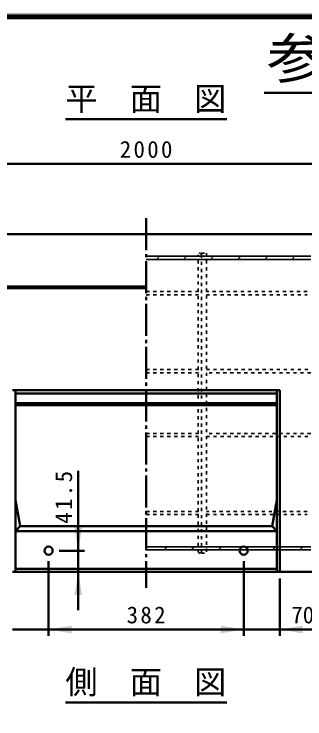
# Model space of a CAD drawing. Units: millimetres, scale not verified. Extents: x 100 to 4105, y 100 to 2870.
# Drawn here: x 2855 to 3310, y 1768 to 2870 of the extents above; entities that cross this region are included whole.
import ezdxf
from ezdxf.enums import TextEntityAlignment as Align

# ---------------------------------------------------------------- set-up
doc = ezdxf.new("R2010")
doc.units = ezdxf.units.MM
doc.header["$LTSCALE"] = 5
doc.linetypes.add('USER1', pattern=[2.2, 1, -1.2])
doc.linetypes.add('USER2', pattern=[13.4, 10, -1.2, 1, -1.2])
doc.layers.add('V-nasSTD', color=7, linetype='Continuous', lineweight=50)
doc.styles.add('ＭＳ ゴシック', font='')
doc.styles.get('ＭＳ ゴシック').set_extended_font_data('MS Gothic')

msp = doc.modelspace()

# ---------------------------------------------------------------- hatches: boundary and pattern name
at = {"layer": 'V-nasSTD'}
for points in [[(2949.346, 2066.886), (2955.346, 2030.886), (2961.346, 2066.886)], [(2949.346, 1961.686), (2955.346, 1997.686), (2961.346, 1961.686)], [(2944.946, 1913.686), (2908.946, 1907.686), (2944.946, 1901.686)], [(3178.546, 1901.686), (3214.546, 1907.686), (3178.546, 1913.686)], [(3306.946, 1913.686), (3270.946, 1907.686), (3306.946, 1901.686)]]:
    msp.add_hatch(color=256, dxfattribs=at).paths.add_polyline_path(points)

# ---------------------------------------------------------------- linework, layer by layer
at = {"layer": 'V-nasSTD', "lineweight": 100}
msp.add_line((4100, 2865), (105, 2865), dxfattribs=at)
at = {"layer": 'V-nasSTD'}
for p, q in [((3246.536, 2746.953), (4070.536, 2746.953)), ((2935.343, 2705.686), (3188.149, 2705.686)), ((2261.746, 2635.686), (3861.746, 2635.686)), ((2261.746, 2525.686), (3861.746, 2525.686)), ((2261.746, 2444.086), (3061.746, 2444.086)), ((3061.746, 2441.686), (2261.746, 2441.686)), ((2852.546, 2281.686), (3270.901, 2281.686)), ((2857.346, 2281.686), (2857.346, 1997.686)), ((3266.146, 1997.686), (3266.146, 2281.686)), ((3270.946, 1997.686), (3270.946, 2281.686)), ((2857.301, 2276.886), (3266.101, 2276.886)), ((2857.346, 2261.686), (3266.146, 2261.686)), ((2857.346, 2258.723), (3266.146, 2258.723)), ((2955.346, 2155.886), (2955.346, 2030.886)), ((2864.464, 2069.112), (2857.346, 2109.686)), ((3259.028, 2069.112), (3266.146, 2109.686)), ((2864.464, 2069.112), (2857.346, 2061.686)), ((2857.346, 2061.686), (3266.146, 2061.686)), ((2864.464, 2069.112), (3259.028, 2069.112)), ((2880.546, 2061.686), (3242.946, 2061.686)), ((3259.028, 2069.112), (3266.146, 2061.686)), ((2965.346, 2030.886), (2925.346, 2030.886)), ((2955.346, 1997.686), (2955.346, 2030.886)), ((2908.946, 1897.686), (2908.946, 2014.486)), ((3214.546, 1897.686), (3214.546, 2014.486)), ((2852.546, 1997.686), (3270.946, 1997.686)), ((3266.146, 2002.486), (2857.346, 2002.486)), ((2955.346, 1937.686), (2955.346, 1997.686)), ((3270.946, 1997.686), (3861.746, 1997.686)), ((3270.946, 1897.686), (3270.946, 1987.686)), ((2852.546, 1907.686), (2908.946, 1907.686)), ((2908.946, 1907.686), (3214.546, 1907.686)), ((3214.546, 1907.686), (3270.946, 1907.686)), ((3360.946, 1907.686), (3270.946, 1907.686)), ((2935.343, 1793.686), (3188.149, 1793.686))]:
    msp.add_line(p, q, dxfattribs=at)
at = {"layer": 'V-nasSTD', "linetype": 'USER2'}
msp.add_line((3061.746, 2550.686), (3061.746, 1972.686), dxfattribs=at)
at = {"layer": 'V-nasSTD', "lineweight": 35}
for p, q in [((3319.346, 2491.286), (3061.746, 2491.286)), ((3077.719, 2486.486), (3082.519, 2491.286)), ((3120.145, 2486.486), (3124.945, 2491.286)), ((3162.572, 2486.486), (3167.372, 2491.286)), ((3204.998, 2486.486), (3209.798, 2491.286)), ((3247.425, 2486.486), (3252.225, 2491.286)), ((3289.851, 2486.486), (3294.651, 2491.286)), ((3319.346, 2486.486), (3061.746, 2486.486)), ((3319.346, 2036.886), (3061.746, 2036.886)), ((3319.346, 2032.086), (3061.746, 2032.086)), ((3090.009, 2032.086), (3094.809, 2036.886)), ((3132.436, 2032.086), (3137.236, 2036.886)), ((3174.862, 2032.086), (3179.662, 2036.886)), ((3217.289, 2032.086), (3222.089, 2036.886)), ((3259.715, 2032.086), (3264.515, 2036.886)), ((3302.142, 2032.086), (3306.942, 2036.886))]:
    msp.add_line(p, q, dxfattribs=at)
at = {"layer": 'V-nasSTD', "linetype": 'USER1', "lineweight": 35}
for p, q in [((3143.346, 2491.286), (3143.346, 2493.686)), ((3143.346, 2436.05), (3143.346, 2491.686)), ((3148.146, 2496.086), (3156.146, 2496.086)), ((3148.146, 2496.086), (3148.146, 2493.686)), ((3148.146, 2493.686), (3148.146, 2029.686)), ((3156.146, 2496.086), (3156.146, 2027.286)), ((3061.746, 2436.05), (3148.146, 2436.05)), ((3313.746, 2436.05), (3156.146, 2436.05)), ((3061.746, 2431.25), (3148.146, 2431.25)), ((3143.346, 2314.086), (3143.346, 2431.186)), ((3156.146, 2431.25), (3313.746, 2431.25)), ((3061.746, 2314.086), (3148.146, 2314.086)), ((3061.746, 2309.286), (3148.146, 2309.286)), ((3143.346, 2214.086), (3143.346, 2309.286)), ((3156.146, 2314.086), (3319.346, 2314.086)), ((3319.346, 2309.286), (3156.146, 2309.286)), ((3061.746, 2214.086), (3148.146, 2214.086)), ((3061.746, 2209.286), (3148.146, 2209.286)), ((3143.346, 2092.186), (3143.346, 2209.286)), ((3319.346, 2214.086), (3156.146, 2214.086)), ((3156.146, 2209.286), (3319.346, 2209.286)), ((3061.746, 2092.123), (3148.146, 2092.123)), ((3061.746, 2087.323), (3148.146, 2087.323)), ((3143.346, 2087.323), (3143.346, 2031.686)), ((3313.746, 2092.123), (3156.146, 2092.123)), ((3156.146, 2087.323), (3313.746, 2087.323)), ((3143.346, 2032.086), (3143.346, 2029.686)), ((3148.146, 2029.686), (3148.146, 2027.286)), ((3148.146, 2027.286), (3156.146, 2027.286))]:
    msp.add_line(p, q, dxfattribs=at)
at = {"layer": 'V-nasSTD', "lineweight": 13}
msp.add_lwpolyline([(100, 100), (100, 2870), (4105, 2870), (4105, 100)], close=True, dxfattribs=at)
at = {"layer": 'V-nasSTD'}
for centre in [(2908.946, 2030.886), (3214.546, 2030.886)]:
    msp.add_circle(centre, 6.4, dxfattribs=at)
at = {"layer": 'V-nasSTD', "linetype": 'USER1', "lineweight": 35}
for centre, start, end in [((3145.746, 2493.686), 0, 180), ((3145.746, 2029.686), 180, 0)]:
    msp.add_arc(centre, 2.4, start, end, dxfattribs=at)

# ---------------------------------------------------------------- texts
at = {"layer": 'V-nasSTD', "style": 'ＭＳ ゴシック', "width": 1.15}
msp.add_text('参考重量\u30001,084kg', height=62.32, dxfattribs=at).set_placement((3250.536, 2831.953), align=Align.TOP_LEFT)
at = {"layer": 'V-nasSTD', "style": 'ＭＳ ゴシック'}
for s, height, p in [('平\u3000面\u3000図', 36.95, (2935.343, 2756.086)), ('70.5', 26.39, (3288.946, 1943.686)), ('側\u3000面\u3000図', 36.95, (2935.343, 1844.086))]:
    msp.add_text(s, height=height, dxfattribs=at).set_placement(p, align=Align.TOP_LEFT)
at = {"layer": 'V-nasSTD', "char_height": 26.39, "attachment_point": 1, "style": 'ＭＳ ゴシック'}
for s, insert in [('\\T1.2;2000', (3020.346, 2671.686)), ('\\T1.2;382', (3031.146, 1943.686))]:
    msp.add_mtext(s, dxfattribs=dict(at, insert=insert))
at = {"layer": 'V-nasSTD', "insert": (2919.346, 2073.086), "char_height": 26.39, "attachment_point": 1, "rotation": 90, "style": 'ＭＳ ゴシック'}
msp.add_mtext('\\T1.2;41.5', dxfattribs=at)

doc.saveas('drawing.dxf')
